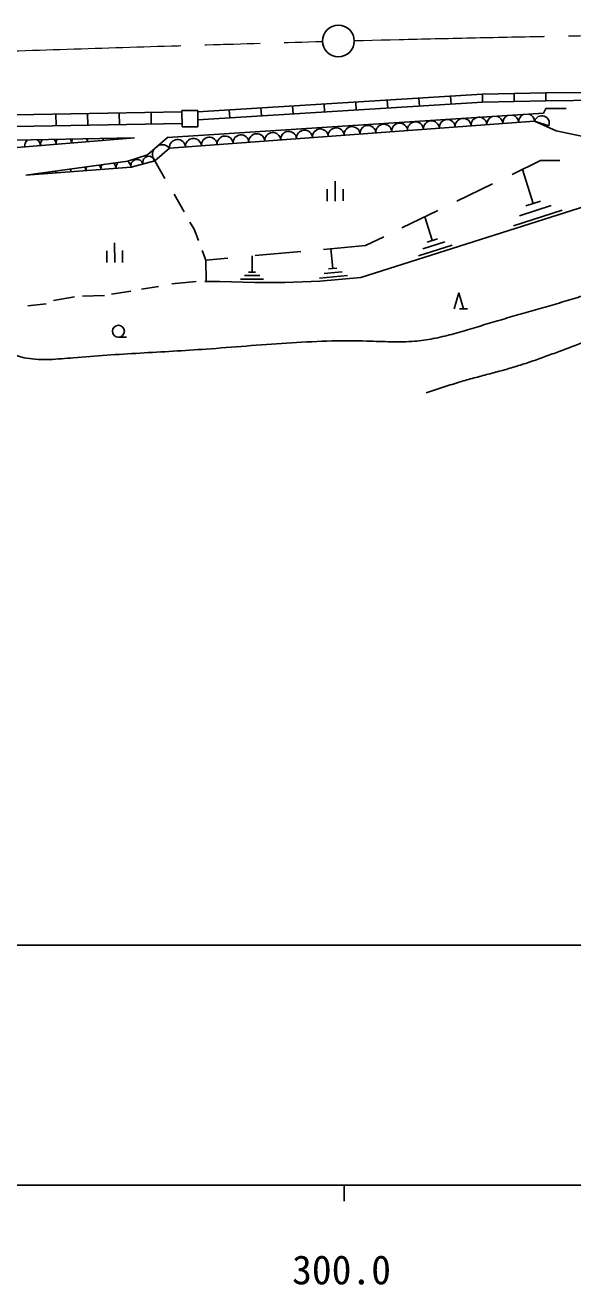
# Model space of a CAD drawing. Units: millimetres, scale not verified. Extents: x 40000 to 680000, y 20000 to 380000.
# Drawn here: x 347899 to 382422, y 198715 to 278159 of the extents above; entities that cross this region are included whole.
import ezdxf
from ezdxf.enums import TextEntityAlignment as Align

# ---------------------------------------------------------------- set-up
doc = ezdxf.new("R2010")
doc.units = ezdxf.units.MM
doc.header["$LTSCALE"] = 1000
doc.linetypes.add('CHAIN', pattern=[18.5, 12, -1.5, 3.5, -1.5])
for name, color, linetype, lineweight in [('M-BGD', 7, 'Continuous', 25), ('M-BMK', 2, 'CHAIN', 13), ('M-BMK-SRVR', 3, 'Continuous', 25), ('M-STR-STR3', 7, 'Continuous', 25), ('M-TTL-BAND', 7, 'Continuous', 25)]:
    doc.layers.add(name, color=color, linetype=linetype, lineweight=lineweight)
doc.styles.add('ＭＳ ゴシック', font='')
doc.styles.get('ＭＳ ゴシック').set_extended_font_data('MS Gothic')

msp = doc.modelspace()

# ---------------------------------------------------------------- linework, layer by layer
at = {"layer": 'M-BGD'}
for p, q in [((358774, 272693), (376715, 273800)), ((358779, 272193), (376736, 273300)), ((368736, 273308), (368767, 272809)), ((370729, 273431), (370759, 272932)), ((372721, 273554), (372751, 273055)), ((374713, 273677), (374744, 273177)), ((376715, 273800), (380718, 273889)), ((376725, 273800), (376736, 273300)), ((376725, 273800), (376736, 273300)), ((376736, 273300), (380726, 273389)), ((378720, 273844), (378731, 273345)), ((380715, 273889), (380726, 273389)), ((380715, 273889), (380726, 273389)), ((380718, 273889), (396779, 274047)), ((380726, 273389), (396782, 273547)), ((277802, 271261), (357781, 272703)), ((349830, 272560), (349843, 271810)), ((351831, 272596), (351844, 271846)), ((353831, 272632), (353845, 271882)), ((355832, 272668), (355846, 271918)), ((356879, 271066), (380567, 272607)), ((357781, 272772), (358773, 272783)), ((357792, 271744), (357781, 272772)), ((358773, 272783), (358784, 271755)), ((360768, 272816), (360799, 272317)), ((362760, 272939), (362791, 272440)), ((364752, 273062), (364783, 272563)), ((366744, 273185), (366775, 272686)), ((380567, 272607), (380712, 272905)), ((380712, 272905), (382013, 272913)), ((277804, 270511), (357790, 271953)), ((380010, 272113), (357003, 270408)), ((358784, 271755), (357792, 271744)), ((380921, 271820), (380010, 272113)), ((380010, 272113), (381384, 271490)), ((343341, 270821), (354793, 271057)), ((354793, 271057), (343904, 270162)), ((355610, 269978), (356879, 271066)), ((383984, 270941), (381384, 271490)), ((357003, 270408), (356068, 269605)), ((347940, 268690), (354360, 269576)), ((354360, 269576), (355610, 269978)), ((356068, 269605), (354571, 269207)), ((356068, 269605), (356704, 268497)), ((380379, 269617), (378597, 268750)), ((380379, 269617), (381608, 269619)), ((354571, 269207), (347940, 268690)), ((379242, 269063), (379922, 266923)), ((366939, 267816), (366943, 267066)), ((367436, 268318), (367443, 267068)), ((367943, 267071), (367939, 267821)), ((377362, 268149), (375113, 267055)), ((357281, 267492), (357917, 266384)), ((384143, 267044), (369052, 262245)), ((380382, 267063), (379462, 266773)), ((373903, 266466), (371653, 265372)), ((381742, 266493), (378682, 265513)), ((381062, 266783), (379072, 266143)), ((358287, 265740), (358548, 265286)), ((373092, 266073), (373562, 264593)), ((358548, 265286), (358815, 264578)), ((370518, 264820), (369360, 264256)), ((373882, 264693), (373242, 264483)), ((353039, 263938), (353043, 263188)), ((353536, 264441), (353543, 263191)), ((354043, 263194), (354039, 263944)), ((359053, 263951), (359281, 263348)), ((365275, 263888), (362394, 263628)), ((369360, 264256), (366699, 264016)), ((367172, 264063), (367292, 262823)), ((374822, 264293), (372702, 263613)), ((374352, 264493), (372972, 264053)), ((360676, 263474), (359281, 263348)), ((359281, 263348), (359308, 261994)), ((362202, 263613), (362202, 262583)), ((362682, 262363), (361722, 262363)), ((362422, 262583), (361972, 262583)), ((368222, 262363), (366452, 262203)), ((369052, 262245), (366469, 262006)), ((367892, 262603), (366742, 262503)), ((367552, 262843), (367022, 262793)), ((354556, 261390), (353347, 261187)), ((356306, 261674), (355223, 261512)), ((358681, 261997), (357140, 261837)), ((360180, 261991), (359223, 261995)), ((362346, 261940), (360180, 261991)), ((362932, 262143), (361462, 262143)), ((364261, 261932), (362346, 261940)), ((366469, 262006), (364261, 261932)), ((349222, 260579), (348056, 260459)), ((351015, 261030), (349681, 260786)), ((352889, 261105), (351515, 261069)), ((374934, 260275), (375229, 261276)), ((375229, 261276), (375534, 260278)), ((375284, 260277), (375784, 260279)), ((353780, 258480), (354280, 258482))]:
    msp.add_line(p, q, dxfattribs=at)
msp.add_circle((353778, 258855), 375, dxfattribs=at)
for centre, radius, start, end in [((379510, 272076), 502, 116.72801, 184.2393), ((379510, 272076), 502, 4.2393, 70.71753), ((368507, 271260), 502, 4.2393, 184.2393), ((369507, 271334), 502, 4.2393, 184.2393), ((370507, 271409), 502, 4.2393, 184.2393), ((371508, 271483), 502, 4.2393, 184.2393), ((372508, 271557), 502, 4.2393, 184.2393), ((373508, 271631), 502, 4.2393, 184.2393), ((374509, 271705), 502, 4.2393, 184.2393), ((375509, 271779), 502, 4.2393, 184.2393), ((376509, 271853), 502, 4.2393, 184.2393), ((377510, 271928), 502, 110.6788, 184.2393), ((377510, 271928), 502, 4.2393, 76.76675), ((378510, 272002), 502, 113.92178, 184.2393), ((378510, 272002), 502, 4.2393, 73.52377), ((380466, 271967), 478, 342.18854, 162.18854), ((348358, 270528), 497, 128.28358, 184.70026), ((348358, 270528), 497, 4.70026, 54.0821), ((349348, 270610), 497, 138.73862, 184.70026), ((349348, 270610), 497, 4.70026, 43.62706), ((350338, 270691), 497, 147.66696, 184.70026), ((350338, 270691), 497, 4.70026, 34.69872), ((351328, 270773), 497, 155.74928, 184.70026), ((351328, 270773), 497, 4.70026, 26.61639), ((352318, 270854), 497, 163.31875, 184.70026), ((352318, 270854), 497, 4.70026, 19.04692), ((357503, 270445), 502, 4.2393, 184.2393), ((358503, 270519), 502, 4.2393, 184.2393), ((359504, 270593), 502, 4.2393, 184.2393), ((360504, 270667), 502, 4.2393, 184.2393), ((361504, 270741), 502, 4.2393, 184.2393), ((362505, 270815), 502, 4.2393, 184.2393), ((363505, 270890), 502, 4.2393, 184.2393), ((364505, 270964), 502, 4.2393, 184.2393), ((365506, 271038), 502, 4.2393, 184.2393), ((366506, 271112), 502, 4.2393, 184.2393), ((367506, 271186), 502, 4.2393, 184.2393), ((356535, 270006), 616, 150.07605, 220.63264), ((356535, 270006), 616, 40.63264, 111.15489), ((352203, 269022), 475, 4.45048, 40.12369), ((353150, 269096), 475, 147.11424, 184.45048), ((353150, 269096), 475, 4.45048, 48.58905), ((354098, 269170), 475, 137.38568, 184.45048), ((354098, 269170), 475, 4.45048, 58.3176), ((354945, 269306), 387, 14.91961, 194.91961), ((355694, 269506), 387, 14.91961, 194.91961), ((350308, 268875), 475, 170.59614, 184.45048), ((350308, 268875), 475, 4.45048, 25.10715), ((351255, 268949), 475, 163.31428, 184.45048), ((351255, 268949), 475, 4.45048, 32.38901), ((352203, 269022), 475, 155.5796, 184.45048)]:
    msp.add_arc(centre, radius, start, end, dxfattribs=at)
for points, knots in [([(392601, 264465), (392588, 264465), (392576, 264466), (392564, 264465), (392523, 264463), (392484, 264446), (392446, 264429), (392135, 264299), (391818, 264226), (391503, 264134), (391149, 264031), (390800, 263904), (390451, 263778), (389927, 263589), (389405, 263401), (388884, 263208), (388363, 263015), (387844, 262816), (387325, 262618), (386806, 262420), (386287, 262224), (385766, 262031), (385245, 261839), (384722, 261650), (384197, 261471), (384003, 261405), (383810, 261340), (383615, 261276), (383421, 261212), (383227, 261149), (383032, 261087), (382837, 261025), (382642, 260964), (382447, 260904), (382252, 260844), (382056, 260784), (381861, 260726), (381464, 260607), (381067, 260491), (380670, 260377), (380272, 260262), (379875, 260149), (379477, 260036), (379078, 259922), (378680, 259808), (378282, 259693), (377883, 259577), (377484, 259460), (377086, 259339), (376703, 259223), (376320, 259104), (375937, 258988), (375554, 258872), (375170, 258760), (374784, 258658), (374400, 258557), (374013, 258465), (373622, 258391), (373234, 258317), (372843, 258259), (372449, 258226), (372203, 258205), (371955, 258194), (371708, 258189), (371459, 258184), (371211, 258186), (370962, 258191), (370713, 258196), (370463, 258204), (370214, 258213), (369964, 258222), (369714, 258232), (369464, 258239), (368615, 258262), (367764, 258257), (366915, 258233), (366066, 258208), (365219, 258164), (364372, 258110), (363526, 258055), (362681, 257990), (361836, 257924), (360993, 257858), (360150, 257791), (359307, 257732), (358612, 257683), (357918, 257640), (357223, 257599), (356528, 257557), (355832, 257518), (355137, 257477), (354439, 257436), (353741, 257393), (353043, 257346), (352339, 257298), (351635, 257245), (350933, 257184), (350684, 257162), (350436, 257140), (350187, 257120), (349939, 257101), (349691, 257085), (349443, 257077), (349198, 257069), (348952, 257069), (348707, 257082), (348464, 257095), (348221, 257120), (347982, 257162), (347788, 257196), (347596, 257241), (347407, 257295), (347216, 257348), (347027, 257410), (346840, 257477), (346652, 257545), (346465, 257618), (346279, 257693), (346092, 257769), (345907, 257848), (345721, 257926)], [0, 0, 0, 0, 1, 1, 1, 2, 2, 2, 3, 3, 3, 4, 4, 4, 5, 5, 5, 6, 6, 6, 7, 7, 7, 8, 8, 8, 9, 9, 9, 10, 10, 10, 11, 11, 11, 12, 12, 12, 13, 13, 13, 14, 14, 14, 15, 15, 15, 16, 16, 16, 17, 17, 17, 18, 18, 18, 19, 19, 19, 20, 20, 20, 21, 21, 21, 22, 22, 22, 23, 23, 23, 24, 24, 24, 25, 25, 25, 26, 26, 26, 27, 27, 27, 28, 28, 28, 29, 29, 29, 30, 30, 30, 31, 31, 31, 32, 32, 32, 33, 33, 33, 34, 34, 34, 35, 35, 35, 36, 36, 36, 37, 37, 37, 38, 38, 38, 39, 39, 39, 40, 40, 40, 40]), ([(373188, 254965), (373354, 255022), (373520, 255079), (373685, 255135), (373851, 255192), (374017, 255248), (374184, 255303), (374350, 255358), (374516, 255413), (374683, 255466), (374850, 255519), (375017, 255571), (375185, 255622), (375482, 255711), (375781, 255795), (376081, 255877), (376381, 255959), (376682, 256039), (376982, 256118), (377283, 256198), (377583, 256277), (377883, 256360), (378182, 256442), (378481, 256527), (378778, 256617), (379080, 256708), (379380, 256805), (379678, 256906), (379977, 257007), (380275, 257111), (380571, 257218), (380868, 257325), (381164, 257435), (381460, 257545), (381755, 257656), (382051, 257767), (382346, 257878), (382491, 257933), (382637, 257987), (382782, 258042), (382927, 258097), (383072, 258152), (383217, 258208), (383361, 258265), (383505, 258322), (383649, 258381), (383792, 258439), (383935, 258500), (384077, 258562), (384406, 258707), (384730, 258862), (385052, 259024), (385374, 259185), (385692, 259352), (386011, 259520), (386330, 259687), (386648, 259855), (386969, 260018), (387290, 260181), (387613, 260339), (387940, 260487), (388230, 260618), (388523, 260740), (388819, 260858), (389115, 260975), (389413, 261088), (389711, 261198), (390011, 261308), (390311, 261416), (390610, 261524), (390910, 261633), (391210, 261742), (391509, 261854), (391778, 261956), (392047, 262061), (392316, 262166), (392584, 262272), (392852, 262377), (393121, 262481), (393390, 262585), (393659, 262687), (393930, 262785), (393994, 262808), (394057, 262831), (394121, 262854)], [0, 0, 0, 0, 1, 1, 1, 2, 2, 2, 3, 3, 3, 4, 4, 4, 5, 5, 5, 6, 6, 6, 7, 7, 7, 8, 8, 8, 9, 9, 9, 10, 10, 10, 11, 11, 11, 12, 12, 12, 13, 13, 13, 14, 14, 14, 15, 15, 15, 16, 16, 16, 17, 17, 17, 18, 18, 18, 19, 19, 19, 20, 20, 20, 21, 21, 21, 22, 22, 22, 23, 23, 23, 24, 24, 24, 25, 25, 25, 26, 26, 26, 27, 27, 27, 28, 28, 28, 28])]:
    msp.add_open_spline(points, degree=3, knots=knots, dxfattribs=at)
at = {"layer": 'M-BMK'}
for points, knots in [([(368645, 277187), (371666, 277261), (374688, 277335), (377710, 277398), (380768, 277462), (383827, 277517), (386887, 277562), (389946, 277607), (393005, 277643), (396065, 277668), (397119, 277677), (398174, 277684), (399229, 277690), (400284, 277696), (401338, 277701), (402393, 277704), (403448, 277707), (404502, 277709), (405557, 277709), (412052, 277708), (418547, 277644), (425040, 277481), (433863, 277261), (442681, 276859), (451499, 276457)], [0, 0, 0, 0, 1, 1, 1, 2, 2, 2, 3, 3, 3, 4, 4, 4, 5, 5, 5, 6, 6, 6, 7, 7, 7, 8, 8, 8, 8]), ([(345726, 276489), (348063, 276565), (350401, 276641), (352738, 276716), (355076, 276791), (357414, 276864), (359751, 276934), (362043, 277003), (364335, 277068), (366627, 277133)], [0, 0, 0, 0, 1, 1, 1, 2, 2, 2, 3, 3, 3, 3])]:
    msp.add_open_spline(points, degree=3, knots=knots, dxfattribs=at)
at = {"layer": 'M-BMK-SRVR'}
msp.add_circle((367648, 277159), 1000, dxfattribs=at)
at = {"layer": 'M-STR-STR3'}
msp.add_line((248529, 220134), (559005, 220134), dxfattribs=at)
at = {"layer": 'M-TTL-BAND'}
for p, q in [((40000, 205000), (579000, 205000)), ((368000, 205000), (368000, 204000))]:
    msp.add_line(p, q, dxfattribs=at)

# ---------------------------------------------------------------- texts
at = {"layer": 'M-TTL-BAND', "style": 'ＭＳ ゴシック'}
msp.add_text('300.0', height=1833, dxfattribs=at).set_placement((367844, 198195), align=Align.BOTTOM_CENTER)

doc.saveas('drawing.dxf')
